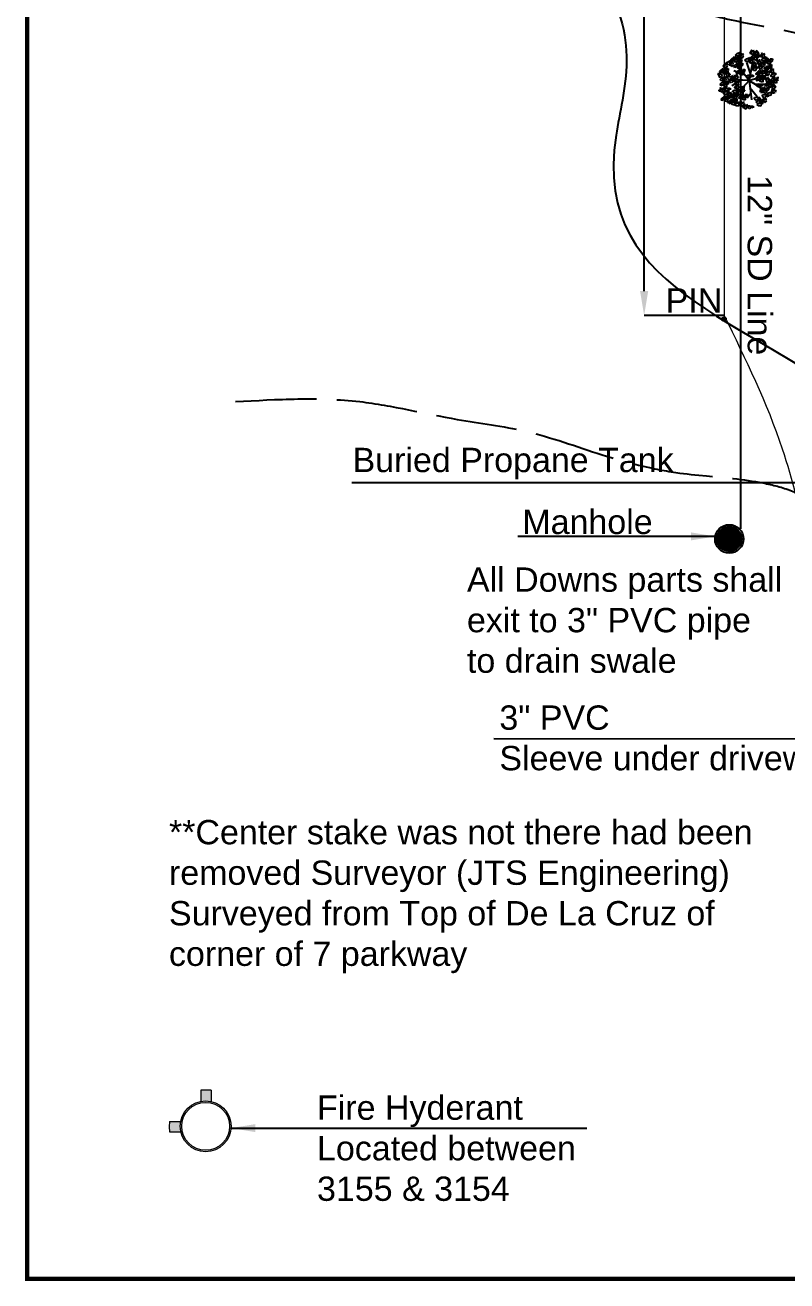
# Model space of a CAD drawing. Header units: inches. Extents: x 24644 to 29599, y 4928 to 7841.
# Drawn here: x 24644 to 25774, y 4928 to 6790 of the extents above; entities that cross this region are included whole.
import ezdxf

# ---------------------------------------------------------------- set-up
doc = ezdxf.new("R2010")
doc.units = ezdxf.units.IN
doc.header["$LTSCALE"] = 10
doc.header["$MEASUREMENT"] = 0
doc.linetypes.add('ACAD_ISO02W100', pattern=[15, 12, -3])
doc.layers.get('Defpoints').update_dxf_attribs({"linetype": 'ACAD_ISO02W100'})
doc.layers.add('Boundary', color=12, linetype='Continuous', lineweight=0)
for name, color, linetype in [('Existing contour', 30, 'Continuous'), ('manhole', 5, 'Continuous'), ('New contour', 80, 'Continuous'), ('pins', 7, 'Continuous'), ('SD LINE', 4, 'Continuous'), ('TEXT', 7, 'Continuous'), ('Tree', 109, 'Continuous')]:
    doc.layers.add(name, color=color, linetype=linetype)
doc.styles.get("Standard").update_dxf_attribs({"font": 'arial.ttf'})
doc.dimstyles.get("Standard").update_dxf_attribs({"dimtxt": 36, "dimasz": 36, "dimexe": 0.18, "dimexo": 0.0625, "dimgap": 0.09, "dimtad": 0, "dimtih": 1, "dimtoh": 1, "dimdec": 0, "dimzin": 0, "dimdsep": 46, "dimlunit": 3, "dimtxsty": 'Standard', "dimcen": 0.09, "dimadec": 0, "dimazin": 0, "dimtfac": 1, "dimtdec": 0, "dimtofl": 0, "dimtmove": 0, "dimatfit": 3, "dimfxl": 1, "dimtolj": 1, "dimtzin": 0, "dimarcsym": 0})

# ---------------------------------------------------------------- blocks, each defined once
blk = doc.blocks.new('Tree')
at = {"color": 116, "true_color": 0x136734}
for p, q in [((-36.2, 17.9), (-33.7, 20)), ((-33.7, 20), (-29.3, 22.3)), ((-30.5, 19.4), (-31.1, 16)), ((-27.8, 20.3), (-30.5, 19.4)), ((-28, 20.2), (-29.6, 19.5)), ((-29.6, 19.5), (-28.2, 17.5)), ((-29.3, 22.3), (-27.8, 20.3)), ((-27.6, 19.9), (-28, 20.2)), ((-27.8, 18.7), (-27.6, 19.9)), ((-26.4, 18.7), (-27.8, 18.7)), ((-24.8, 19.7), (-26.4, 18.7)), ((-25.3, 17.3), (-24.2, 19.2)), ((-24.2, 19.2), (-24.8, 19.7)), ((-15, 21.8), (-15, 20.5)), ((-12.7, 21.3), (-15, 21.8)), ((-15, 20.5), (-12.9, 20.1)), ((-12.2, 24.9), (-13.8, 24.2)), ((-13.8, 24.2), (-12.5, 22.2)), ((-13.6, 14.3), (-8.6, 18.9)), ((-12.9, 20.1), (-12, 19.8)), ((-11.3, 21.5), (-12.7, 21.3)), ((-12.5, 22.2), (-11.3, 21.5)), ((-11.8, 24.7), (-12.2, 24.9)), ((-12, 23.5), (-11.8, 24.7)), ((-10.7, 23.5), (-12, 23.5)), ((-12, 19.8), (-10.9, 18.6)), ((-9.1, 24.4), (-10.7, 23.5)), ((-10.4, 18.6), (-9.5, 19.8)), ((-9.5, 22), (-8.4, 23.9)), ((-8.4, 21.3), (-9.5, 22)), ((-9.5, 19.8), (-8.4, 21.3)), ((-8.4, 23.9), (-9.1, 24.4)), ((-7.8, 23.2), (-8.7, 22.4)), ((-8.7, 22.4), (-7.6, 20.6)), ((-8.6, 18.9), (-5.9, 16.9)), ((-6.6, 21.3), (-7.8, 23.2)), ((-7.6, 20.6), (-7.1, 19.8)), ((-7.1, 19.8), (-7.2, 18.1)), ((-5.4, 20.5), (-6.6, 21.3)), ((-5.3, 24.1), (-5.7, 21.8)), ((-5.7, 21.8), (-5.4, 20.5)), ((-3.7, 23.5), (-5.3, 24.1)), ((-4.5, 22.3), (-3.5, 23)), ((-3.6, 21.4), (-4.5, 22.3)), ((-3.8, 19.5), (-1.6, 20.1)), ((-3.5, 18.2), (-3.8, 19.5)), ((-3.5, 23), (-3.7, 23.5)), ((-1.8, 20.9), (-3.6, 21.4)), ((-1.6, 20.1), (-1.8, 20.9)), ((3.5, 20.2), (1.9, 19.5)), ((1.9, 19.5), (3.3, 17.5)), ((4, 19.9), (3.5, 20.2)), ((3.7, 18.7), (4, 19.9)), ((5.1, 18.7), (3.7, 18.7)), ((6.7, 19.7), (5.1, 18.7)), ((6.2, 17.3), (7.4, 19.2)), ((7.4, 19.2), (6.7, 19.7)), ((-54.4, 2.1), (-54.4, 0.8)), ((-52.1, 1.6), (-54.4, 2.1)), ((-54.4, 0.8), (-52.3, 0.4)), ((-51.7, 5.2), (-53.2, 4.5)), ((-53.2, 4.5), (-51.9, 2.5)), ((-52.3, 0.4), (-51.4, 0.1)), ((-50.8, 1.8), (-52.1, 1.6)), ((-51.9, 2.5), (-50.8, 1.8)), ((-51.2, 5), (-51.7, 5.2)), ((-51.4, 3.8), (-51.2, 5)), ((-50.1, 3.8), (-51.4, 3.8)), ((-51.4, 0.1), (-50.3, -1.1)), ((-50.4, 5.3), (-47.9, 7.4)), ((-49.1, 3.8), (-50.4, 5.3)), ((-48.5, 4.7), (-50.1, 3.8)), ((-49.8, -1.1), (-48.9, 0.1)), ((-45.3, 3.4), (-49.1, 3.8)), ((-48.9, 2.3), (-47.8, 4.2)), ((-47.8, 1.6), (-48.9, 2.3)), ((-48.9, 0.1), (-47.8, 1.6)), ((-47.8, 4.2), (-48.5, 4.7)), ((-47.9, 7.4), (-43.5, 9.7)), ((-45.7, 4.4), (-45.7, 3.2)), ((-43.4, 3.9), (-45.7, 4.4)), ((-45.7, 3.2), (-43.7, 2.7)), ((-44.7, 6.8), (-45.3, 3.4)), ((-42, 7.7), (-44.7, 6.8)), ((-43, 7.6), (-44.6, 6.8)), ((-44.6, 6.8), (-43.2, 4.9)), ((-43.7, 2.7), (-42.8, 2.5)), ((-43.5, 9.7), (-42, 7.7)), ((-42.1, 4.2), (-43.4, 3.9)), ((-43.2, 4.9), (-42.1, 4.2)), ((-42.5, 7.3), (-43, 7.6)), ((-42.8, 6.1), (-42.5, 7.3)), ((-41.4, 6.1), (-42.8, 6.1)), ((-42.8, 2.5), (-41.6, 1.3)), ((-42.7, 11.1), (-37.8, 15.7)), ((-42.1, 8.4), (-42.7, 11.1)), ((-40.7, 9.7), (-42.1, 8.4)), ((-41.6, 1.3), (-41.2, 1.3)), ((-39.8, 7.1), (-41.4, 6.1)), ((-41.2, 1.3), (-40.3, 2.5)), ((-38.9, 9.9), (-40.7, 9.7)), ((-40.3, 4.7), (-39.1, 6.6)), ((-39.1, 3.9), (-40.3, 4.7)), ((-40.3, 2.5), (-39.1, 3.9)), ((-39.1, 6.6), (-39.8, 7.1)), ((-35, 13.8), (-39.1, 12.6)), ((-39.1, 12.6), (-37.1, 9.9)), ((-37.3, 7.7), (-38.9, 9.9)), ((-38, 1.7), (-33, 6.3)), ((-37.3, -1), (-38, 1.7)), ((-37.8, 15.7), (-35, 13.8)), ((-33.9, 6.7), (-37.3, 7.7)), ((-36, 0.2), (-37.3, -1)), ((-37.1, 9.9), (-35.7, 11.4)), ((-34.9, 16.4), (-36.2, 17.9)), ((-34.2, 0.4), (-36, 0.2)), ((-35.7, 11.4), (-32.5, 12.6)), ((-31.1, 16), (-34.9, 16.4)), ((-30.3, 4.3), (-34.4, 3.1)), ((-34.4, 3.1), (-32.3, 0.4)), ((-32.6, -1.7), (-34.2, 0.4)), ((-16.1, -19.7), (-34.1, 3.5)), ((-33.7, 7.2), (-33.9, 6.7)), ((-30.5, 12.1), (-33.7, 10.1)), ((-33.7, 10.1), (-33.7, 7.2)), ((-32.5, 12.6), (-33.5, 15.2)), ((-33.5, 15.2), (-30.3, 15.2)), ((-32.3, 12.2), (-33.1, 11.3)), ((-33.1, 11.3), (-32, 9.5)), ((-33, 6.3), (-30.3, 4.3)), ((-31, 10.2), (-32.3, 12.2)), ((-32.3, 0.4), (-31, 1.9)), ((-32, 9.5), (-31.6, 8.7)), ((-31.6, 8.7), (-31.6, 7.1)), ((-31.6, 7.1), (-31.3, 6.7)), ((-31.3, 6.7), (-29.8, 7)), ((-29.9, 9.4), (-31, 10.2)), ((-31, 1.9), (-27.8, 3.1)), ((-30.7, 17), (-30.7, 15.8)), ((-28.5, 16.5), (-30.7, 17)), ((-30.7, 15.8), (-28.7, 15.3)), ((-30.3, 15.2), (-30.5, 12.1)), ((-29.7, 13.1), (-30.2, 10.8)), ((-30.2, 10.8), (-29.9, 9.4)), ((-29.8, 7), (-28, 7.2)), ((-28.1, 12.5), (-29.7, 13.1)), ((-29, 11.3), (-28, 12)), ((-28, 10.3), (-29, 11.3)), ((-25.8, 2.6), (-28.9, 0.7)), ((-28.9, 0.7), (-28.9, -2.2)), ((-28.7, 15.3), (-27.8, 15.1)), ((-27.8, 3.1), (-28.7, 5.8)), ((-28.7, 5.8), (-25.6, 5.8)), ((-27.1, 16.8), (-28.5, 16.5)), ((-28.2, 17.5), (-27.1, 16.8)), ((-28.2, 8.5), (-26.1, 9.1)), ((-28, 7.2), (-28.2, 8.5)), ((-28.2, -4.1), (-27, 4.2)), ((-28, 12), (-28.1, 12.5)), ((-26.2, 9.9), (-28, 10.3)), ((-27.8, 15.1), (-26.7, 13.9)), ((-26.7, 13.9), (-26.2, 13.9)), ((-26.2, 13.9), (-25.3, 15.1)), ((-26.1, 9.1), (-26.2, 9.9)), ((-25.6, 5.8), (-25.8, 2.6)), ((-24.2, 16.5), (-25.3, 17.3)), ((-25.3, 15.1), (-24.2, 16.5)), ((-22.1, 10), (-19.5, 12.1)), ((-20.8, 8.5), (-22.1, 10)), ((-16.9, 8.2), (-20.8, 8.5)), ((-13.9, -9.5), (-19.6, 6.8)), ((-19.5, 12.1), (-15.1, 14.4)), ((-16.3, 11.5), (-16.9, 8.2)), ((-16.5, 8.4), (-16.5, 7.1)), ((-14.3, 7.9), (-16.5, 8.4)), ((-16.5, 7.1), (-14.5, 6.7)), ((-13.6, 12.4), (-16.3, 11.5)), ((-16.1, -19.7), (-9.9, 8.9)), ((-13.8, 11.5), (-15.4, 10.8)), ((-15.4, 10.8), (-14.1, 8.8)), ((-15.1, 14.4), (-13.6, 12.4)), ((-14.5, 6.7), (-13.6, 6.4)), ((-12.9, 8.1), (-14.3, 7.9)), ((-14.1, 8.8), (-12.9, 8.1)), ((-13.4, 11.3), (-13.8, 11.5)), ((-12.9, 11.6), (-13.6, 14.3)), ((-13.6, 10.1), (-13.4, 11.3)), ((-12.2, 10.1), (-13.6, 10.1)), ((-13.6, 6.4), (-12.5, 5.2)), ((-11.5, 12.8), (-12.9, 11.6)), ((-12.5, 5.2), (-12, 5.2)), ((-10.7, 11), (-12.2, 10.1)), ((-12, 5.2), (-11.1, 6.4)), ((-11.9, -0.4), (-4.8, 4)), ((-11, 6.7), (-11.8, 5.8)), ((-11.8, 5.8), (-10.7, 4)), ((-9.7, 13), (-11.5, 12.8)), ((-11.1, 8.6), (-10, 10.5)), ((-10, 7.9), (-11.1, 8.6)), ((-11.1, 6.4), (-10, 7.9)), ((-9.7, 4.7), (-11, 6.7)), ((-10.9, 18.6), (-10.4, 18.6)), ((-10, 10.5), (-10.7, 11)), ((-10.7, 4), (-10.3, 3.2)), ((-10.3, 3.2), (-10.3, 1.5)), ((-10.3, 1.5), (-10, 1.2)), ((-5.9, 16.9), (-10, 15.7)), ((-10, 15.7), (-7.9, 13)), ((-10, 1.2), (-8.5, 1.4)), ((-8.1, 10.9), (-9.7, 13)), ((-8.6, 3.9), (-9.7, 4.7)), ((-8.5, 7.6), (-8.9, 5.2)), ((-8.9, 5.2), (-8.6, 3.9)), ((-6.8, 7), (-8.5, 7.6)), ((-8.5, 1.4), (-6.7, 1.7)), ((-8.5, -1.3), (-4.1, 1)), ((-4.7, 9.9), (-8.1, 10.9)), ((-7.9, 13), (-6.6, 14.5)), ((-7.7, 5.8), (-6.7, 6.5)), ((-6.7, 4.8), (-7.7, 5.8)), ((-7.2, 18.1), (-6.9, 17.8)), ((-7, 3), (-4.8, 3.6)), ((-6.7, 1.7), (-7, 3)), ((-6.9, 17.8), (-5.4, 18)), ((-6.7, 6.5), (-6.8, 7)), ((-4.9, 4.4), (-6.7, 4.8)), ((-6.6, 14.5), (-3.4, 15.7)), ((-5.4, 18), (-3.5, 18.2)), ((-4.8, 3.6), (-4.9, 4.4)), ((-4.5, 10.4), (-4.7, 9.9)), ((-3.9, 9.8), (-4.7, 9)), ((-4.7, 9), (-3.6, 7.2)), ((-1.3, 15.2), (-4.5, 13.3)), ((-4.5, 13.3), (-4.5, 10.4)), ((-3.4, 15.7), (-4.3, 18.4)), ((-4.3, 18.4), (-1.1, 18.4)), ((-4.1, 1), (-2.5, -1)), ((-2.6, 7.9), (-3.9, 9.8)), ((-3.6, 7.2), (-3.2, 6.4)), ((-3.2, 6.4), (-3.2, 4.7)), ((-3.2, 4.7), (-2.9, 4.4)), ((-2.9, 4.4), (-1.4, 4.6)), ((-1.5, 7.1), (-2.6, 7.9)), ((-1.5, 2.7), (-2.4, 1.9)), ((-2.4, 1.9), (-1.3, 0.1)), ((-1.4, 10.7), (-1.8, 8.4)), ((-1.8, 8.4), (-1.5, 7.1)), ((-0.3, 0.8), (-1.5, 2.7)), ((0.3, 10.1), (-1.4, 10.7)), ((-1.4, 4.6), (0.4, 4.8)), ((-1.1, 18.4), (-1.3, 15.2)), ((-1.3, 0.1), (-0.8, -0.7)), ((-0.6, 8.9), (0.4, 9.6)), ((0.4, 8), (-0.6, 8.9)), ((0.9, 0), (-0.3, 0.8)), ((0.1, 6.1), (2.3, 6.7)), ((0.4, 4.8), (0.1, 6.1)), ((0.4, 9.6), (0.3, 10.1)), ((2.2, 7.5), (0.4, 8)), ((1, 3.6), (0.6, 1.3)), ((0.6, 1.3), (0.9, 0)), ((0.8, 17), (0.8, 15.8)), ((3.1, 16.5), (0.8, 17)), ((0.8, 15.8), (2.8, 15.3)), ((1.6, 6.7), (0.8, 5.8)), ((0.8, 5.8), (1.9, 4)), ((2.6, 3), (1, 3.6)), ((2.9, 4.7), (1.6, 6.7)), ((1.8, 1.8), (2.8, 2.5)), ((2.7, 0.9), (1.8, 1.8)), ((1.9, 4), (2.3, 3.2)), ((2.3, 6.7), (2.2, 7.5)), ((2.3, 3.2), (2.3, 1.5)), ((2.3, 1.5), (2.6, 1.2)), ((2.4, 10.8), (4.9, 12.9)), ((3.7, 9.3), (2.4, 10.8)), ((2.8, 2.5), (2.6, 3)), ((2.6, 1.2), (4.1, 1.4)), ((4.5, 0.4), (2.7, 0.9)), ((2.8, 15.3), (3.7, 15.1)), ((4, 3.9), (2.9, 4.7)), ((4.4, 16.8), (3.1, 16.5)), ((3.3, 17.5), (4.4, 16.8)), ((3.7, 15.1), (4.9, 13.9)), ((7.5, 8.9), (3.7, 9.3)), ((4.2, 7.6), (3.7, 5.2)), ((3.7, 5.2), (4, 3.9)), ((4.1, 1.4), (5.9, 1.7)), ((5.8, 7), (4.2, 7.6)), ((4.7, -0.4), (4.5, 0.4)), ((4.9, 12.9), (9.3, 15.2)), ((4.9, 13.9), (5.3, 13.9)), ((4.9, 5.8), (5.9, 6.5)), ((5.9, 4.8), (4.9, 5.8)), ((5.3, 13.9), (6.2, 15.1)), ((5.6, 3), (7.8, 3.6)), ((5.9, 1.7), (5.6, 3)), ((5.9, 6.5), (5.8, 7)), ((7.7, 4.4), (5.9, 4.8)), ((6.1, 8), (11.1, 12.6)), ((6.8, 5.3), (6.1, 8)), ((7.4, 16.5), (6.2, 17.3)), ((6.2, 15.1), (7.4, 16.5)), ((7.2, 0.4), (6.3, -0.5)), ((8.2, 6.5), (6.8, 5.3)), ((8.4, -1.6), (7.2, 0.4)), ((8.1, 12.3), (7.5, 8.9)), ((7.8, 3.6), (7.7, 4.4)), ((10.9, 13.2), (8.1, 12.3)), ((10, 6.7), (8.2, 6.5)), ((9.3, 15.2), (10.9, 13.2)), ((9.7, 1.3), (9.3, -1.1)), ((11.3, 0.7), (9.7, 1.3)), ((13.8, 10.6), (9.8, 9.4)), ((9.8, 9.4), (11.8, 6.7)), ((11.6, 4.6), (10, 6.7)), ((10.4, -0.5), (11.5, 0.2)), ((11.1, 12.6), (13.8, 10.6)), ((11.5, 0.2), (11.3, 0.7)), ((15, 3.6), (11.6, 4.6)), ((11.8, 6.7), (13.2, 8.2)), ((11.8, 0.5), (11.8, -0.7)), ((14.1, 0), (11.8, 0.5)), ((14.5, 3.6), (13, 2.9)), ((13, 2.9), (14.3, 1)), ((13.2, 8.2), (16.3, 9.4)), ((15.5, 0.2), (14.1, 0)), ((14.3, 1), (15.5, 0.2)), ((15, 3.4), (14.5, 3.6)), ((14.8, 2.2), (15, 3.4)), ((16.1, 2.2), (14.8, 2.2)), ((15.2, 4.1), (15, 3.6)), ((18.4, 8.9), (15.2, 7)), ((15.2, 7), (15.2, 4.1)), ((16.3, 9.4), (15.4, 12.1)), ((15.4, 12.1), (18.6, 12.1)), ((17.7, 3.1), (16.1, 2.2)), ((17.3, 0.7), (18.4, 2.7)), ((18.4, 0), (17.3, 0.7)), ((18.4, 2.7), (17.7, 3.1)), ((18.6, 12.1), (18.4, 8.9)), ((-61.4, -9.1), (-62.3, -10)), ((-62.3, -10), (-61.2, -11.8)), ((-60.2, -11.1), (-61.4, -9.1)), ((-61.2, -11.8), (-60.7, -12.6)), ((-60.7, -12.6), (-60.8, -14.2)), ((-60.8, -14.2), (-60.5, -14.5)), ((-60.5, -14.5), (-59, -14.3)), ((-59, -11.8), (-60.2, -11.1)), ((-59.3, -6.2), (-54.3, -1.6)), ((-58.6, -8.9), (-59.3, -6.2)), ((-58.9, -8.2), (-59.3, -10.5)), ((-59.3, -10.5), (-59, -11.8)), ((-59.1, -18.3), (-56.5, -16.2)), ((-57.8, -19.8), (-59.1, -18.3)), ((-59, -14.3), (-57.1, -14.1)), ((-57.3, -8.8), (-58.9, -8.2)), ((-57.3, -7.7), (-58.6, -8.9)), ((-58.1, -10), (-57.1, -9.3)), ((-57.2, -11), (-58.1, -10)), ((-57.4, -12.8), (-55.2, -12.2)), ((-57.1, -14.1), (-57.4, -12.8)), ((-55.4, -7.4), (-57.3, -7.7)), ((-57.1, -9.3), (-57.3, -8.8)), ((-55.4, -11.4), (-57.2, -11)), ((-56.5, -16.2), (-52.1, -14)), ((-51.6, -3.6), (-55.7, -4.8)), ((-55.7, -4.8), (-53.6, -7.4)), ((-53.9, -9.6), (-55.4, -7.4)), ((-55.2, -12.2), (-55.4, -11.4)), ((-53.2, -16.1), (-54.8, -16.8)), ((-54.8, -16.8), (-53.5, -18.7)), ((-54.3, -1.6), (-51.6, -3.6)), ((-53.4, -16.8), (-54, -20.2)), ((-50.5, -10.6), (-53.9, -9.6)), ((-53.6, -7.4), (-52.3, -6)), ((-50.6, -16), (-53.4, -16.8)), ((-52.8, -16.3), (-53.2, -16.1)), ((-53, -17.5), (-52.8, -16.3)), ((-51.6, -17.5), (-53, -17.5)), ((-52.3, -6), (-49.1, -4.8)), ((-52.1, -14), (-50.6, -16)), ((-50.1, -16.6), (-51.6, -17.5)), ((-50.4, -8.3), (-51.2, -9.2)), ((-51.2, -9.2), (-50.1, -11)), ((-50.2, -10.1), (-50.5, -10.6)), ((-50.5, -19), (-49.4, -17)), ((-49.1, -10.3), (-50.4, -8.3)), ((-50.3, -1.1), (-49.8, -1.1)), ((-47.1, -5.3), (-50.2, -7.2)), ((-50.2, -7.2), (-50.2, -10.1)), ((-50.1, -11), (-49.7, -11.8)), ((-49.4, -17), (-50.1, -16.6)), ((-49.1, -4.8), (-50, -2.1)), ((-50, -2.1), (-46.8, -2.1)), ((-49.7, -11.8), (-49.7, -13.4)), ((-49.7, -13.4), (-49.4, -13.8)), ((-49.4, -13.8), (-47.9, -13.5)), ((-48, -11.1), (-49.1, -10.3)), ((-47.9, -7.4), (-48.3, -9.7)), ((-48.3, -9.7), (-48, -11.1)), ((-48.3, -14.3), (-45, -14)), ((-48, -16.3), (-48.3, -14.3)), ((-45.1, -18.7), (-48, -16.3)), ((-46.2, -8), (-47.9, -7.4)), ((-47.9, -13.5), (-46.1, -13.3)), ((-46.8, -2.1), (-47.1, -5.3)), ((-47.1, -9.2), (-46.1, -8.5)), ((-46.1, -10.2), (-47.1, -9.2)), ((-46.4, -12), (-44.2, -11.4)), ((-46.1, -13.3), (-46.4, -12)), ((-46.1, -8.5), (-46.2, -8)), ((-44.3, -10.6), (-46.1, -10.2)), ((-16.1, -19.7), (-45.5, -18.6)), ((-42.7, -16.3), (-45.1, -18.7)), ((-45, -14), (-40.1, -14.6)), ((-44.2, -11.4), (-44.3, -10.6)), ((-39.9, -17.1), (-42.7, -16.3)), ((-35.9, -19), (-41.5, -12.7)), ((-40.1, -14.6), (-39.9, -17.1)), ((-22.6, -11.4), (-38.7, -5.4)), ((-37.8, -12.3), (-38.6, -13.1)), ((-38.6, -13.1), (-37.5, -14.9)), ((-36.5, -14.2), (-37.8, -12.3)), ((-37.5, -14.9), (-37.1, -15.7)), ((-37.1, -15.7), (-37.1, -17.4)), ((-37.1, -17.4), (-36.8, -17.7)), ((-36.8, -17.7), (-35.3, -17.5)), ((-35.4, -15), (-36.5, -14.2)), ((-35.3, -11.3), (-35.7, -13.7)), ((-35.7, -13.7), (-35.4, -15)), ((-33.6, -12), (-35.3, -11.3)), ((-35.3, -17.5), (-33.5, -17.3)), ((-34.9, -7.8), (-29.9, -3.2)), ((-34.2, -10.5), (-34.9, -7.8)), ((-34.5, -13.1), (-33.5, -12.4)), ((-33.5, -14.1), (-34.5, -13.1)), ((-32.8, -9.3), (-34.2, -10.5)), ((-33.8, -15.9), (-31.6, -15.4)), ((-33.5, -17.3), (-33.8, -15.9)), ((-33.5, -12.4), (-33.6, -12)), ((-31.7, -14.5), (-33.5, -14.1)), ((-31, -9), (-32.8, -9.3)), ((-29.2, -2.7), (-32.6, -1.7)), ((-31.6, -15.4), (-31.7, -14.5)), ((-27.2, -5.1), (-31.2, -6.4)), ((-31.2, -6.4), (-29.2, -9)), ((-29.4, -11.2), (-31, -9)), ((-29.9, -3.2), (-27.2, -5.1)), ((-26, -12.2), (-29.4, -11.2)), ((-28.9, -2.2), (-29.2, -2.7)), ((-29.2, -9), (-27.8, -7.6)), ((-27.8, -7.6), (-24.7, -6.4)), ((-25.8, -11.7), (-26, -12.2)), ((-22.6, -6.8), (-25.8, -8.8)), ((-25.8, -8.8), (-25.8, -11.7)), ((-24.7, -6.4), (-25.6, -3.7)), ((-25.6, -3.7), (-22.4, -3.7)), ((-22.4, -3.7), (-22.6, -6.8)), ((-18.3, -12), (-15, -11.6)), ((-18.1, -13.9), (-18.3, -12)), ((-15.1, -16.4), (-18.1, -13.9)), ((-16.1, -19.7), (11.8, -10.8)), ((-12.8, -13.9), (-15.1, -16.4)), ((-15, -11.6), (-10.1, -12.2)), ((-10, -14.7), (-12.8, -13.9)), ((-11, -3.4), (-8.5, -1.3)), ((-9.7, -4.9), (-11, -3.4)), ((-10.1, -12.2), (-10, -14.7)), ((-5.9, -5.2), (-9.7, -4.9)), ((-6.1, -16.5), (5.1, -3.5)), ((-5.3, -1.9), (-5.9, -5.2)), ((-5.7, -9.4), (-0.7, -4.8)), ((-5, -12.1), (-5.7, -9.4)), ((-2.5, -1), (-5.3, -1.9)), ((-3.7, -10.8), (-5, -12.1)), ((-4.9, -18.1), (0.1, -13.4)), ((-4.2, -20.7), (-4.9, -18.1)), ((-1.8, -10.6), (-3.7, -10.8)), ((2, -6.7), (-2.1, -7.9)), ((-2.1, -7.9), (0, -10.6)), ((-0.3, -12.8), (-1.8, -10.6)), ((2.8, -15.4), (-1.3, -16.6)), ((-1.3, -16.6), (0.8, -19.3)), ((-0.8, -0.7), (-0.9, -2.4)), ((-0.9, -2.4), (-0.5, -2.7)), ((-0.7, -4.8), (2, -6.7)), ((-0.5, -2.7), (1, -2.5)), ((3.1, -13.8), (-0.3, -12.8)), ((0, -10.6), (1.3, -9.1)), ((0.1, -13.4), (2.8, -15.4)), ((0.8, -19.3), (2.1, -17.8)), ((1, -2.5), (2.8, -2.3)), ((1.3, -9.1), (4.5, -7.9)), ((2.1, -17.8), (5.3, -16.6)), ((2.5, -1), (4.7, -0.4)), ((2.8, -2.3), (2.5, -1)), ((2.7, -13.7), (10.1, -17.7)), ((3.4, -13.3), (3.1, -13.8)), ((6.5, -8.4), (3.4, -10.4)), ((3.4, -10.4), (3.4, -13.3)), ((4.5, -7.9), (3.6, -5.3)), ((3.6, -5.3), (6.8, -5.3)), ((7.3, -17.1), (4.2, -19)), ((5.3, -16.6), (4.4, -13.9)), ((4.4, -13.9), (7.6, -13.9)), ((6.3, -0.5), (7.4, -2.3)), ((6.8, -5.3), (6.5, -8.4)), ((7.6, -13.9), (7.3, -17.1)), ((7.4, -2.3), (7.9, -3.1)), ((7.9, -3.1), (7.8, -4.8)), ((7.8, -4.8), (8.1, -5.1)), ((7.9, -9), (7.9, -10.2)), ((10.2, -9.5), (7.9, -9)), ((7.9, -10.2), (9.9, -10.7)), ((8.7, -16.2), (7.9, -17.1)), ((7.9, -17.1), (9, -18.8)), ((8.1, -5.1), (9.6, -4.9)), ((9.5, -2.4), (8.4, -1.6)), ((10, -18.1), (8.7, -16.2)), ((10.6, -5.8), (9, -6.6)), ((9, -6.6), (10.4, -8.5)), ((9.3, -1.1), (9.5, -2.4)), ((9.6, -4.9), (11.5, -4.6)), ((9.9, -10.7), (10.8, -10.9)), ((11.1, -18.9), (10, -18.1)), ((11.5, -9.2), (10.2, -9.5)), ((11.4, -1.5), (10.4, -0.5)), ((10.4, -8.5), (11.5, -9.2)), ((11.1, -6.1), (10.6, -5.8)), ((10.8, -7.3), (11.1, -6.1)), ((12.2, -7.3), (10.8, -7.3)), ((10.8, -10.9), (12, -12.1)), ((11.2, -15.3), (10.8, -17.6)), ((10.8, -17.6), (11.1, -18.9)), ((11.2, -3.3), (13.3, -2.7)), ((11.5, -4.6), (11.2, -3.3)), ((12.9, -15.9), (11.2, -15.3)), ((13.2, -1.9), (11.4, -1.5)), ((11.8, -0.7), (13.9, -1.2)), ((12, -12.1), (12.4, -12.1)), ((12, -17.1), (13, -16.4)), ((13, -18), (12, -17.1)), ((13.8, -6.3), (12.2, -7.3)), ((12.4, -12.1), (13.3, -10.9)), ((13, -16.4), (12.9, -15.9)), ((14.8, -18.5), (13, -18)), ((13.3, -2.7), (13.2, -1.9)), ((13.3, -8.7), (14.5, -6.8)), ((14.5, -9.5), (13.3, -8.7)), ((13.3, -10.9), (14.5, -9.5)), ((14.5, -6.8), (13.8, -6.3)), ((13.9, -1.2), (14.8, -1.5)), ((14.2, -5.8), (14.2, -7)), ((16.5, -6.3), (14.2, -5.8)), ((14.2, -7), (16.2, -7.5)), ((14.8, -1.5), (15.9, -2.7)), ((14.9, -19.3), (14.8, -18.5)), ((16.9, -2.7), (15.3, -3.4)), ((15.3, -3.4), (16.7, -5.3)), ((15.6, -19.6), (20.6, -15)), ((15.8, -12.8), (18.3, -10.7)), ((17.1, -14.3), (15.8, -12.8)), ((15.9, -2.7), (16.4, -2.7)), ((16.2, -7.5), (17.1, -7.8)), ((16.4, -2.7), (17.3, -1.5)), ((17.8, -6.1), (16.5, -6.3)), ((16.7, -5.3), (17.8, -6.1)), ((17.4, -2.9), (16.9, -2.7)), ((17.1, -4.1), (17.4, -2.9)), ((18.5, -4.1), (17.1, -4.1)), ((17.1, -7.8), (18.3, -9)), ((20.9, -14.7), (17.1, -14.3)), ((17.3, -1.5), (18.4, 0)), ((18.3, -10.7), (22.7, -8.5)), ((18.3, -9), (18.7, -9)), ((20.1, -3.2), (18.5, -4.1)), ((18.7, -9), (19.6, -7.8)), ((23.3, -17), (19.2, -18.2)), ((19.2, -18.2), (21.2, -20.8)), ((19.6, -5.6), (20.8, -3.6)), ((20.8, -6.3), (19.6, -5.6)), ((19.6, -7.8), (20.8, -6.3)), ((20.8, -3.6), (20.1, -3.2)), ((20.6, -15), (23.3, -17)), ((21.5, -11.3), (20.9, -14.7)), ((24.3, -10.5), (21.5, -11.3)), ((22.6, -19.4), (25.8, -18.2)), ((22.7, -8.5), (24.3, -10.5)), ((25.8, -18.2), (24.9, -15.5)), ((24.9, -15.5), (28, -15.5)), ((-60.7, -34.2), (-60.7, -35.4)), ((-58.4, -34.7), (-60.7, -34.2)), ((-60.7, -35.4), (-58.6, -35.9)), ((-58, -31.1), (-59.6, -31.8)), ((-59.6, -31.8), (-58.2, -33.7)), ((-58.6, -35.9), (-57.7, -36.1)), ((-58.5, -25.1), (-53.5, -20.5)), ((-57.8, -27.8), (-58.5, -25.1)), ((-57.1, -34.4), (-58.4, -34.7)), ((-58.2, -33.7), (-57.1, -34.4)), ((-57.5, -31.3), (-58, -31.1)), ((-54, -20.2), (-57.8, -19.8)), ((-56.5, -26.6), (-57.8, -27.8)), ((-57.7, -32.5), (-57.5, -31.3)), ((-56.4, -32.5), (-57.7, -32.5)), ((-57.7, -36.1), (-56.6, -37.4)), ((-54.7, -26.4), (-56.5, -26.6)), ((-54.8, -31.5), (-56.4, -32.5)), ((-56.2, -37.4), (-55.3, -36.1)), ((-56, -19.2), (-56, -20.4)), ((-53.7, -19.7), (-56, -19.2)), ((-56, -20.4), (-53.9, -20.9)), ((-55.3, -34), (-54.1, -32)), ((-54.1, -34.7), (-55.3, -34)), ((-55.3, -36.1), (-54.1, -34.7)), ((-50.8, -22.5), (-54.9, -23.7)), ((-54.9, -23.7), (-52.8, -26.4)), ((-54.1, -32), (-54.8, -31.5)), ((-53.1, -28.5), (-54.7, -26.4)), ((-54.4, -38.8), (-51.8, -36.7)), ((-53.9, -20.9), (-53, -21.2)), ((-52.3, -19.5), (-53.7, -19.7)), ((-53.5, -18.7), (-52.3, -19.5)), ((-53.5, -20.5), (-50.8, -22.5)), ((-49.7, -29.5), (-53.1, -28.5)), ((-53, -21.2), (-51.9, -22.4)), ((-52.8, -26.4), (-51.5, -24.9)), ((-52.2, -30.9), (-48.9, -30.6)), ((-52, -32.8), (-52.2, -30.9)), ((-49, -35.3), (-52, -32.8)), ((-51.9, -22.4), (-51.4, -22.4)), ((-51.8, -36.7), (-47.4, -34.5)), ((-51.5, -24.9), (-48.3, -23.7)), ((-51.4, -22.4), (-50.5, -21.2)), ((-49.4, -19.7), (-50.5, -19)), ((-50.5, -21.2), (-49.4, -19.7)), ((-49.4, -29), (-49.7, -29.5)), ((-46.3, -24.2), (-49.4, -26.1)), ((-49.4, -26.1), (-49.4, -29)), ((-48.3, -23.7), (-49.2, -21)), ((-49.2, -21), (-46, -21)), ((-46.6, -32.8), (-49, -35.3)), ((-48.9, -30.6), (-44, -31.1)), ((-45.9, -36.5), (-48.7, -37.3)), ((-47.4, -34.5), (-45.9, -36.5)), ((-43.9, -33.6), (-46.6, -32.8)), ((-46, -21), (-46.3, -24.2)), ((-45.1, -19), (-41.8, -18.7)), ((-44.9, -21), (-45.1, -19)), ((-41.9, -23.5), (-44.9, -21)), ((-44, -31.1), (-43.9, -33.6)), ((-39.6, -21), (-41.9, -23.5)), ((-41.8, -18.7), (-36.9, -19.3)), ((-26.7, -19.3), (-41.6, -27.8)), ((-36.8, -21.8), (-39.6, -21)), ((-39.6, -34.8), (-36.3, -34.5)), ((-39.4, -36.8), (-39.6, -34.8)), ((-36.4, -39.2), (-39.4, -36.8)), ((-29.4, -34.4), (-37.9, -34.7)), ((-37.8, -24), (-37.8, -25.2)), ((-35.6, -24.4), (-37.8, -24)), ((-37.8, -25.2), (-35.8, -25.7)), ((-37.8, -29.5), (-37.8, -30.7)), ((-35.6, -30), (-37.8, -29.5)), ((-37.8, -30.7), (-35.8, -31.2)), ((-36.9, -19.3), (-36.8, -21.8)), ((-35.1, -20.8), (-36.7, -21.5)), ((-36.7, -21.5), (-35.3, -23.5)), ((-35.1, -26.3), (-36.7, -27.1)), ((-36.7, -27.1), (-35.3, -29)), ((-34, -36.7), (-36.4, -39.2)), ((-36.3, -34.5), (-31.4, -35.1)), ((-16.1, -19.7), (-35.9, -41.5)), ((-35.8, -25.7), (-34.9, -25.9)), ((-35.8, -31.2), (-34.9, -31.4)), ((-34.2, -24.2), (-35.6, -24.4)), ((-34.2, -29.7), (-35.6, -30)), ((-35.3, -23.5), (-34.2, -24.2)), ((-35.3, -29), (-34.2, -29.7)), ((-34.7, -21), (-35.1, -20.8)), ((-34.7, -26.6), (-35.1, -26.3)), ((-34.9, -22.3), (-34.7, -21)), ((-33.5, -22.3), (-34.9, -22.3)), ((-34.9, -25.9), (-33.7, -27.1)), ((-34.9, -27.8), (-34.7, -26.6)), ((-33.5, -27.8), (-34.9, -27.8)), ((-34.9, -31.4), (-33.7, -32.6)), ((-31.3, -37.6), (-34, -36.7)), ((-33.9, -32.5), (-31.3, -30.4)), ((-32.6, -34), (-33.9, -32.5)), ((-33.7, -27.1), (-33.3, -27.1)), ((-33.7, -32.6), (-33.3, -32.6)), ((-31.9, -21.3), (-33.5, -22.3)), ((-31.9, -26.8), (-33.5, -27.8)), ((-33.3, -27.1), (-32.4, -25.9)), ((-33.3, -32.6), (-32.4, -31.4)), ((-28.7, -34.4), (-32.6, -34)), ((-32.4, -23.7), (-31.3, -21.8)), ((-31.3, -24.4), (-32.4, -23.7)), ((-32.4, -25.9), (-31.3, -24.4)), ((-32.4, -29.2), (-31.3, -27.3)), ((-31.3, -30), (-32.4, -29.2)), ((-32.4, -31.4), (-31.3, -30)), ((-31.3, -21.8), (-31.9, -21.3)), ((-31.3, -27.3), (-31.9, -26.8)), ((-31.4, -35.1), (-31.3, -37.6)), ((-31.3, -30.4), (-26.9, -28.2)), ((-28.3, -32), (-29.2, -32.8)), ((-29.2, -32.8), (-28.1, -34.6)), ((-28.2, -31), (-28.7, -34.4)), ((-27.1, -33.9), (-28.3, -32)), ((-25.4, -30.2), (-28.2, -31)), ((-28.1, -34.6), (-27.6, -35.4)), ((-27.6, -35.4), (-27.7, -37.1)), ((-27.7, -37.1), (-27.3, -37.4)), ((-27.3, -37.4), (-25.8, -37.2)), ((-25.9, -34.7), (-27.1, -33.9)), ((-26.9, -28.2), (-25.4, -30.2)), ((-23.2, -27.6), (-26.4, -44.5)), ((-25.8, -31.1), (-26.2, -33.4)), ((-26.2, -33.4), (-25.9, -34.7)), ((-24.2, -31.7), (-25.8, -31.1)), ((-25.8, -37.2), (-24, -37)), ((-25, -32.8), (-24, -32.2)), ((-24.1, -33.8), (-25, -32.8)), ((-24.3, -35.6), (-22.1, -35.1)), ((-24, -37), (-24.3, -35.6)), ((-24, -32.2), (-24.2, -31.7)), ((-22.3, -34.2), (-24.1, -33.8)), ((-22.1, -35.1), (-22.3, -34.2)), ((-16.1, -19.7), (-12.2, -48.8)), ((-16.1, -19.7), (8.7, -35.4)), ((-14.7, -30.2), (-3.8, -43.5)), ((-7.2, -25.4), (10, -25.5)), ((-4.9, -25.4), (-1.6, -25)), ((-4.7, -27.3), (-4.9, -25.4)), ((-1.7, -29.8), (-4.7, -27.3)), ((-2.9, -19.5), (-4.2, -20.7)), ((-1.1, -19.3), (-2.9, -19.5)), ((0.6, -27.3), (-1.7, -29.8)), ((-1.6, -25), (3.3, -25.6)), ((0.5, -21.5), (-1.1, -19.3)), ((3.9, -22.4), (0.5, -21.5)), ((3.4, -28.1), (0.6, -27.3)), ((0.6, -34.6), (5.6, -30)), ((0.6, -30.3), (2.3, -38.6)), ((1.3, -37.3), (0.6, -34.6)), ((2.6, -36.1), (1.3, -37.3)), ((4.5, -35.8), (2.6, -36.1)), ((3.3, -25.6), (3.4, -28.1)), ((4.2, -21.9), (3.9, -22.4)), ((4.2, -19), (4.2, -21.9)), ((8.3, -31.9), (4.2, -33.2)), ((4.2, -33.2), (6.3, -35.8)), ((6, -38), (4.5, -35.8)), ((5.6, -30), (8.3, -31.9)), ((6.3, -35.8), (7.6, -34.4)), ((7.6, -34.4), (10.8, -33.2)), ((7.7, -25.9), (12.7, -21.3)), ((8.4, -28.6), (7.7, -25.9)), ((9.7, -27.4), (8.4, -28.6)), ((9, -18.8), (9.4, -19.7)), ((9.4, -19.7), (9.4, -21.3)), ((9.4, -21.3), (9.7, -21.6)), ((9.7, -21.6), (11.2, -21.4)), ((11.6, -27.2), (9.7, -27.4)), ((12.8, -33.6), (9.7, -35.6)), ((9.7, -35.6), (9.7, -38.5)), ((10.8, -33.2), (9.9, -30.5)), ((9.9, -30.5), (13.1, -30.5)), ((11.2, -21.4), (13, -21.2)), ((15.4, -23.3), (11.3, -24.5)), ((11.3, -24.5), (13.4, -27.2)), ((13.1, -29.3), (11.6, -27.2)), ((12.7, -19.9), (14.9, -19.3)), ((13, -21.2), (12.7, -19.9)), ((12.7, -21.3), (15.4, -23.3)), ((13.1, -30.5), (12.8, -33.6)), ((16.5, -30.3), (13.1, -29.3)), ((13.4, -27.2), (14.7, -25.7)), ((13.6, -38.3), (18, -36)), ((14.7, -25.7), (17.9, -24.5)), ((16.3, -22.3), (15.6, -19.6)), ((17.6, -21.1), (16.3, -22.3)), ((17.4, -26.4), (16.5, -27.3)), ((16.5, -27.3), (17.6, -29.1)), ((16.8, -29.8), (16.5, -30.3)), ((19.9, -25), (16.8, -26.9)), ((16.8, -26.9), (16.8, -29.8)), ((17.9, -24.5), (17, -21.8)), ((17, -21.8), (20.2, -21.8)), ((18.2, -32.8), (17.3, -33.6)), ((17.3, -33.6), (18.4, -35.4)), ((18.7, -28.4), (17.4, -26.4)), ((19.4, -20.8), (17.6, -21.1)), ((17.6, -29.1), (18.1, -29.9)), ((18.1, -29.9), (18, -31.6)), ((18, -31.6), (18.4, -31.9)), ((18, -36), (19.5, -38)), ((19.4, -34.7), (18.2, -32.8)), ((18.4, -31.9), (19.9, -31.7)), ((18.4, -35.4), (18.9, -36.2)), ((19.8, -29.2), (18.7, -28.4)), ((18.9, -36.2), (18.8, -37.9)), ((21, -23), (19.4, -20.8)), ((20.6, -35.5), (19.4, -34.7)), ((19.9, -25.5), (19.5, -27.9)), ((19.5, -27.9), (19.8, -29.2)), ((20.2, -21.8), (19.9, -25)), ((21.6, -26.1), (19.9, -25.5)), ((19.9, -31.7), (21.7, -31.4)), ((20.7, -31.8), (20.3, -34.2)), ((20.3, -34.2), (20.6, -35.5)), ((20.7, -27.3), (21.7, -26.6)), ((21.6, -28.3), (20.7, -27.3)), ((22.3, -32.4), (20.7, -31.8)), ((24.4, -24), (21, -23)), ((21.2, -20.8), (22.6, -19.4)), ((21.4, -30.1), (23.6, -29.5)), ((21.7, -31.4), (21.4, -30.1)), ((21.5, -33.6), (22.5, -32.9)), ((22.4, -34.6), (21.5, -33.6)), ((21.7, -26.6), (21.6, -26.1)), ((23.5, -28.7), (21.6, -28.3)), ((22.2, -36.4), (24.4, -35.9)), ((22.5, -37.7), (22.2, -36.4)), ((22.5, -32.9), (22.3, -32.4)), ((24.2, -35), (22.4, -34.6)), ((23.6, -29.5), (23.5, -28.7)), ((24.4, -35.9), (24.2, -35)), ((24.6, -23.5), (24.4, -24)), ((27.8, -18.7), (24.6, -20.6)), ((24.6, -20.6), (24.6, -23.5)), ((-56.9, -47.2), (-51.9, -42.6)), ((-56.2, -49.9), (-56.9, -47.2)), ((-56.6, -37.4), (-56.2, -37.4)), ((-54.9, -48.7), (-56.2, -49.9)), ((-53.1, -48.4), (-54.9, -48.7)), ((-53.1, -40.3), (-54.4, -38.8)), ((-49.2, -44.5), (-53.3, -45.8)), ((-53.3, -45.8), (-51.3, -48.4)), ((-49.2, -40.7), (-53.1, -40.3)), ((-51.5, -50.6), (-53.1, -48.4)), ((-51.9, -42.6), (-49.2, -44.5)), ((-48.1, -51.6), (-51.5, -50.6)), ((-51.3, -48.4), (-49.9, -47)), ((-49.9, -47), (-46.7, -45.8)), ((-48.7, -37.3), (-49.2, -40.7)), ((-48.9, -40.5), (-48.9, -41.7)), ((-46.6, -41), (-48.9, -40.5)), ((-48.9, -41.7), (-46.8, -42.2)), ((-47.9, -51.1), (-48.1, -51.6)), ((-44.7, -46.2), (-47.9, -48.2)), ((-47.9, -48.2), (-47.9, -51.1)), ((-46.1, -37.4), (-47.7, -38.1)), ((-47.7, -38.1), (-46.4, -40)), ((-46.7, -45.8), (-47.6, -43.1)), ((-47.6, -43.1), (-44.5, -43.1)), ((-46.8, -42.2), (-45.9, -42.5)), ((-46.7, -51.9), (-41.7, -47.3)), ((-46, -54.6), (-46.7, -51.9)), ((-45.2, -40.8), (-46.6, -41)), ((-46.4, -40), (-45.2, -40.8)), ((-45.7, -37.6), (-46.1, -37.4)), ((-44.6, -53.4), (-46, -54.6)), ((-45.9, -38.8), (-45.7, -37.6)), ((-44.6, -38.8), (-45.9, -38.8)), ((-45.9, -42.5), (-44.8, -43.7)), ((-44.8, -43.7), (-44.3, -43.7)), ((-44.5, -43.1), (-44.7, -46.2)), ((-43, -37.8), (-44.6, -38.8)), ((-42.8, -53.2), (-44.6, -53.4)), ((-44.3, -43.7), (-43.4, -42.5)), ((-43.5, -43.3), (-38.5, -38.7)), ((-42.8, -45.9), (-43.5, -43.3)), ((-43.4, -40.3), (-42.3, -38.3)), ((-42.3, -41), (-43.4, -40.3)), ((-43.4, -42.5), (-42.3, -41)), ((-39, -49.3), (-43.1, -50.5)), ((-43.1, -50.5), (-41, -53.2)), ((-42.3, -38.3), (-43, -37.8)), ((-41.5, -44.7), (-42.8, -45.9)), ((-41.2, -55.3), (-42.8, -53.2)), ((-41.7, -47.3), (-39, -49.3)), ((-39.7, -44.5), (-41.5, -44.7)), ((-37.8, -56.3), (-41.2, -55.3)), ((-41, -53.2), (-39.7, -51.7)), ((-35.8, -40.6), (-39.9, -41.8)), ((-39.9, -41.8), (-37.9, -44.5)), ((-38.1, -46.7), (-39.7, -44.5)), ((-39.7, -51.7), (-36.5, -50.5)), ((-38.5, -38.7), (-35.8, -40.6)), ((-34.7, -47.6), (-38.1, -46.7)), ((-37.9, -44.5), (-36.5, -43)), ((-37.6, -55.8), (-37.8, -56.3)), ((-34.4, -51), (-37.6, -52.9)), ((-37.6, -52.9), (-37.6, -55.8)), ((-36.5, -50.5), (-37.4, -47.8)), ((-37.4, -47.8), (-34.2, -47.8)), ((-37, -56.2), (-34.5, -54.1)), ((-36.5, -43), (-33.3, -41.8)), ((-34.5, -47.2), (-34.7, -47.6)), ((-31.3, -42.3), (-34.5, -44.2)), ((-34.5, -44.2), (-34.5, -47.2)), ((-34.5, -54.1), (-30.1, -51.8)), ((-34.2, -47.8), (-34.4, -51)), ((-33.3, -41.8), (-34.2, -39.1)), ((-34.2, -39.1), (-31.1, -39.1)), ((-31.3, -54.7), (-31.9, -58.1)), ((-31.1, -39.1), (-31.3, -42.3)), ((-28.6, -53.8), (-31.3, -54.7)), ((-30.9, -44.9), (-25.9, -40.2)), ((-30.2, -47.5), (-30.9, -44.9)), ((-28.9, -46.3), (-30.2, -47.5)), ((-30.1, -51.8), (-28.6, -53.8)), ((-29.9, -54.7), (-29.9, -55.9)), ((-27.7, -55.2), (-29.9, -54.7)), ((-27.1, -46.1), (-28.9, -46.3)), ((-27.2, -51.5), (-28.8, -52.3)), ((-28.8, -52.3), (-27.5, -54.2)), ((-26.3, -54.9), (-27.7, -55.2)), ((-27.5, -54.2), (-26.3, -54.9)), ((-23.2, -42.2), (-27.3, -43.4)), ((-27.3, -43.4), (-25.3, -46.1)), ((-26.8, -51.8), (-27.2, -51.5)), ((-25.5, -48.3), (-27.1, -46.1)), ((-27, -53), (-26.8, -51.8)), ((-25.6, -53), (-27, -53)), ((-25.9, -40.2), (-23.2, -42.2)), ((-24.1, -52), (-25.6, -53)), ((-22.1, -49.2), (-25.5, -48.3)), ((-25.3, -46.1), (-23.9, -44.6)), ((-24.5, -54.5), (-23.4, -52.5)), ((-23.4, -55.2), (-24.5, -54.5)), ((-24.5, -56.6), (-23.4, -55.2)), ((-23.4, -52.5), (-24.1, -52)), ((-22.5, -55.5), (-24.1, -56.2)), ((-23.9, -44.6), (-20.7, -43.4)), ((-22, -55.7), (-22.5, -55.5)), ((-22.3, -56.9), (-22, -55.7)), ((-21.9, -48.7), (-22.1, -49.2)), ((-18.7, -43.9), (-21.9, -45.8)), ((-21.9, -45.8), (-21.9, -48.7)), ((-20.7, -43.4), (-21.6, -40.7)), ((-21.6, -40.7), (-18.5, -40.7)), ((-13.5, -39.3), (-18.7, -46)), ((-18.5, -40.7), (-18.7, -43.9)), ((-8.1, -45.1), (-4.8, -44.7)), ((-7.8, -47), (-8.1, -45.1)), ((-4.9, -49.5), (-7.8, -47)), ((-5.5, -52.2), (-2.9, -50.1)), ((-4.2, -53.7), (-5.5, -52.2)), ((-2.5, -47), (-4.9, -49.5)), ((-4.8, -44.7), (0.1, -45.3)), ((-0.4, -54.1), (-4.2, -53.7)), ((-3.9, -56.2), (-1.4, -54.1)), ((-2.9, -50.1), (1.5, -47.9)), ((0.3, -47.8), (-2.5, -47)), ((-1.4, -54.1), (3, -51.8)), ((0.2, -50.7), (-0.4, -54.1)), ((0.1, -45.3), (0.3, -47.8)), ((3, -49.9), (0.2, -50.7)), ((1.8, -54.7), (1.2, -58.1)), ((1.5, -47.9), (3, -49.9)), ((4.5, -53.8), (1.8, -54.7)), ((3, -51.8), (4.5, -53.8)), ((3.2, -49.2), (3.2, -50.4)), ((5.4, -49.7), (3.2, -49.2)), ((3.2, -50.4), (5.2, -50.9)), ((3.7, -41.1), (7, -40.8)), ((4, -43.1), (3.7, -41.1)), ((7, -45.5), (4, -43.1)), ((5.9, -46), (4.3, -46.8)), ((4.3, -46.8), (5.7, -48.7)), ((5.2, -50.9), (6.1, -51.1)), ((6.8, -49.4), (5.4, -49.7)), ((5.7, -48.7), (6.8, -49.4)), ((6.3, -46.3), (5.9, -46)), ((9.4, -39), (6, -38)), ((6.1, -47.5), (6.3, -46.3)), ((7.5, -47.5), (6.1, -47.5)), ((6.1, -51.1), (7.2, -52.3)), ((7, -40.8), (11.9, -41.4)), ((9.3, -43.1), (7, -45.5)), ((7.2, -52.3), (7.7, -52.3)), ((9.1, -46.5), (7.5, -47.5)), ((7.7, -52.3), (8.6, -51.1)), ((8.6, -48.9), (9.7, -47)), ((9.7, -49.7), (8.6, -48.9)), ((8.6, -51.1), (9.7, -49.7)), ((9.7, -47), (9.1, -46.5)), ((12.1, -43.9), (9.3, -43.1)), ((9.7, -38.5), (9.4, -39)), ((11, -40.4), (13.6, -38.3)), ((12.4, -41.9), (11, -40.4)), ((11.9, -41.4), (12.1, -43.9)), ((16.2, -42.3), (12.4, -41.9)), ((16.8, -38.9), (16.2, -42.3)), ((19.5, -38), (16.8, -38.9)), ((18.8, -37.9), (19.2, -38.2)), ((19.2, -38.2), (20.7, -38)), ((20.7, -38), (22.5, -37.7)), ((-35.7, -57.7), (-37, -56.2)), ((-31.9, -58.1), (-35.7, -57.7)), ((-29.9, -55.9), (-27.9, -56.4)), ((-27.9, -56.4), (-27, -56.6)), ((-27, -56.6), (-25.9, -57.9)), ((-25.9, -57.9), (-25.4, -57.9)), ((-25.4, -57.9), (-24.5, -56.6)), ((-25.2, -58.6), (-25.2, -59.9)), ((-23, -59.1), (-25.2, -58.6)), ((-25.2, -59.9), (-23.2, -60.3)), ((-24.1, -56.2), (-22.7, -58.2)), ((-23.2, -60.3), (-22.3, -60.6)), ((-21.6, -58.9), (-23, -59.1)), ((-22.7, -58.2), (-21.6, -58.9)), ((-20.9, -56.9), (-22.3, -56.9)), ((-22.3, -60.6), (-21.1, -61.8)), ((-21.1, -61.8), (-20.7, -61.8)), ((-19.3, -56), (-20.9, -56.9)), ((-20.7, -61.8), (-19.8, -60.6)), ((-19.8, -58.4), (-18.6, -56.5)), ((-18.6, -59.1), (-19.8, -58.4)), ((-19.8, -60.6), (-18.6, -59.1)), ((-18.6, -56.5), (-19.3, -56)), ((-18.3, -57.7), (-15, -57.4)), ((-18.1, -59.6), (-18.3, -57.7)), ((-15.1, -62.1), (-18.1, -59.6)), ((-12.8, -59.6), (-15.1, -62.1)), ((-15, -57.4), (-10.1, -57.9)), ((-10, -60.4), (-12.8, -59.6)), ((-10.1, -57.9), (-10, -60.4)), ((-2.6, -57.7), (-3.9, -56.2)), ((1.2, -58.1), (-2.6, -57.7))]:
    blk.add_line(p, q, dxfattribs=at)
blk = doc.blocks.new('*D92')
at = {"layer": 'Defpoints', "color": 0, "transparency": 16777216}
for p in [(25680.4, 7472.6), (25562, 6359.6), (25680.4, 6359.6)]:
    blk.add_point(p, dxfattribs=at)
at = {"layer": 'TEXT', "color": 0, "lineweight": -2, "transparency": 16777216}
for p, q in [((25680.3, 7472.6), (25561.9, 7472.6)), ((25562, 7436.6), (25562, 6936)), ((25562, 6395.6), (25562, 6899.1)), ((25680.3, 6359.6), (25561.9, 6359.6))]:
    blk.add_line(p, q, dxfattribs=at)
at = {"layer": 'TEXT', "color": 0, "transparency": 16777216}
for points in [[(25556, 7436.6), (25568, 7436.6), (25562, 7472.6)], [(25556, 6395.6), (25568, 6395.6), (25562, 6359.6)]]:
    blk.add_solid(points, dxfattribs=at)
at = {"layer": 'TEXT', "color": 0, "transparency": 16777216, "insert": (25562, 6917.5), "char_height": 36, "attachment_point": 5}
blk.add_mtext('\\A1;92\'-9"', dxfattribs=at)
blk = doc.blocks.new('fire hyderant')
h = blk.add_hatch(color=1)
h.dxf.hatch_style = 1
h.paths.add_polyline_path([(-37.7, 0, 1), (37.7, 0, 1)])
h.paths.add_polyline_path([(35.5, 0, -1), (-35.5, 0, -1)], flags=16)
h.paths.add_polyline_path([(8.1, 53.5, 0.031064), (-7.4, 53.6), (-7.4, 37, -0.10396), (8.1, 36.8)])
h.paths.add_polyline_path([(-37, 7.3), (-53.7, 7.3, 0.031064), (-53.8, -8.3), (-36.8, -8.3, -0.055188), (-37.7, 0, -0.048498)])
at = {"color": 240, "true_color": 0xed1f24}
for p, q in [((-53.7, 7.3), (-54, -0.9)), ((-54, -0.9), (-53.8, -8.3))]:
    blk.add_line(p, q, dxfattribs=at)
at = {"layer": 'Boundary', "color": 7}
for p, q in [((-7.4, 53.6), (-7.4, 37)), ((8.1, 53.5), (8.1, 36.8)), ((-53.7, 7.3), (-37, 7.3)), ((-53.8, -8.3), (-36.8, -8.3))]:
    blk.add_line(p, q, dxfattribs=at)
for radius in [37.7, 35.5]:
    blk.add_circle((0, 0), radius, dxfattribs=at)
blk.add_arc((-0.4, -71.3), 125, 86.0879, 93.205, dxfattribs=at)

msp = doc.modelspace()

# ---------------------------------------------------------------- hatches: boundary and pattern name
at = {"layer": 'manhole'}
h = msp.add_hatch(dxfattribs=at)
h.set_pattern_fill('ANSI31', color=256)
h.set_pattern_definition([(45, (-934.9988, -1471.9656), (-0.08838834765, 0.08838834765), [])])
h.paths.add_polyline_path([(25706.4, 6028.1, 1), (25669.9, 6028.1, 1)])
at = {"layer": 'pins'}
h = msp.add_hatch(color=256, dxfattribs=at)
h.dxf.hatch_style = 1
h.paths.add_polyline_path([(25677.5, 6354, 0.414214), (25680.4, 6351.1), (25680.4, 6354), (25683.3, 6354, 1)])
h.paths.add_polyline_path([(25683.3, 6354), (25680.4, 6354), (25680.4, 6351.1, 0.414214)])
h = msp.add_hatch(color=256, dxfattribs=at)
h.dxf.hatch_style = 1
h.paths.add_polyline_path([(25680.1, 6354), (25680.4, 6354), (25680.4, 6353.7, 0.414214), (25680.7, 6354, 1)])
h.paths.add_polyline_path([(25680.4, 6354), (25680.1, 6354, 0.414214), (25680.4, 6353.7)], flags=17)

# ---------------------------------------------------------------- linework, layer by layer
at = {"const_width": 6.12}
msp.add_lwpolyline([(29595.6, 4930.7), (24647.3, 4930.7), (24647.3, 7838.4), (29595.6, 7838.4)], close=True, dxfattribs=at)
at = {"layer": 'Boundary'}
msp.add_line((25680.4, 7472.6), (25680.4, 6359.6), dxfattribs=at)
msp.add_spline([(25680.4, 6359.6), (25766.7, 6161.9), (25802.3, 6019.9), (25830.7, 5863.7), (25852, 5778.5), (25873.4, 5679.2), (25887.8, 5575.9)], degree=3, dxfattribs=at)
at = {"layer": 'Existing contour', "linetype": 'ACAD_ISO02W100'}
for points in [[(25194, 6943.3), (25279.1, 6929.6), (25375.2, 6899.5), (25457.6, 6874.8), (25498.8, 6869.3), (25594.9, 6828.1), (25759.6, 6784.3), (26097.3, 6652.6), (26317, 6452.4), (26476.2, 6394.8), (26791.7, 6290.6), (26956.7, 6238.4), (27118.7, 6183.6), (27242.3, 6131.5), (27497.2, 5908.6)], [(24956.3, 6231.7), (25140.3, 6231.7), (25284.9, 6205.4), (25385.7, 6187.9), (25499.6, 6152.9), (25609.2, 6126.6), (25785.6, 6097.4), (25907.1, 6008.4), (25994.3, 5919.4), (26153.8, 5753.8), (26328.2, 5486.3), (26374.3, 5350.9)]]:
    msp.add_spline(points, degree=3, dxfattribs=at)
at = {"layer": 'manhole'}
for radius in [21.1, 18.2]:
    msp.add_circle((25688.2, 6028.1), radius, dxfattribs=at)
at = {"layer": 'New contour'}
msp.add_spline([(25388.1, 6894.7), (25639.1, 7006.7), (25704.4, 7082.1), (25774.1, 7168.6), (25888.5, 7279.8), (25926.6, 7291.6), (25963.4, 7295.5), (25977.7, 7295.2), (26004, 7294.2), (26046.1, 7288.4), (26087.1, 7279.8), (26111.4, 7269.2), (26136.5, 7245.2), (26167.2, 7195), (26176.4, 7092.1), (26181.5, 6951.3), (26230.2, 6880.7), (26291.8, 6875.2), (26449.7, 6883.4), (26614.4, 6886.2), (26737.8, 6834.1), (26833.9, 6702.5), (26910.7, 6477.7), (26952.6, 6239.8)], degree=3, dxfattribs=at)
msp.add_open_spline([(25492, 6870.5), (25561.1, 6773.1), (25414.6, 6387), (25737.3, 6359.4), (25921.1, 6189.4)], degree=3, knots=[0, 0, 0, 0, 10.176714, 48.507602, 48.507602, 48.507602, 48.507602], dxfattribs=at)
at = {"layer": 'pins'}
for radius in [2.88, 0.331]:
    msp.add_circle((25680.4, 6354), radius, dxfattribs=at)
at = {"layer": 'SD LINE'}
msp.add_line((25704.4, 7468.6), (25704.9, 6042.9), dxfattribs=at)

# ---------------------------------------------------------------- block references
at = {"layer": 'Boundary', "color": 3}
msp.add_blockref('fire hyderant', (24911.9, 5156.9), dxfattribs=at)
at = {"layer": 'Tree'}
msp.add_blockref('Tree', (25733.6, 6727.9), dxfattribs=at)

# ---------------------------------------------------------------- texts
at = {"layer": 'New contour', "color": 0}
msp.add_text('PIN', height=36.06, dxfattribs=at).set_placement((25593.9, 6363.8))
at = {"layer": 'TEXT', "insert": (25751.6, 6567.5), "char_height": 36.063, "attachment_point": 1, "rotation": 270}
msp.add_mtext_dynamic_manual_height_columns('12" SD Line', width=1267.137, gutter_width=1, heights=[0], dxfattribs=at)
at = {"layer": 'TEXT', "attachment_point": 1}
for s, width, insert, char_height in [('Buried Propane Tank', 1267.137, (25129.7, 6163.2), 36.063), ('Manhole', 1267.137, (25381.4, 6071.4), 36.06), ('{\\C7;All Downs parts shall \\Pexit to 3" PVC pipe \\Pto drain swale}', 903.946, (25299.3, 5985.8), 36.063), ('3" PVC \\PSleeve under driveway', 785.534, (25347.4, 5781.1), 36.063), ('{\\C7;**Center stake was not there had been removed Surveyor (JTS Engineering)\\PSurveyed from Top of De La Cruz of corner of 7 parkway}', 903.946, (24857.5, 5611.2), 36.063), ('{\\C7;Fire Hyderant \\PLocated between \\P3155 & 3154}', 903.946, (25077, 5202.6), 36.063)]:
    msp.add_mtext_dynamic_manual_height_columns(s, width=width, gutter_width=1, heights=[0], dxfattribs=dict(at, insert=insert, char_height=char_height))

# ---------------------------------------------------------------- dimensions: what is measured, and where the dimension line sits
at = {"layer": 'TEXT'}
dim = msp.add_linear_dim(base=(25562, 6359.6), p1=(25680.4, 7472.6), p2=(25680.4, 6359.6), angle=90, dimstyle='Standard', dxfattribs=at)
dim.commit()
dim.dimension.update_dxf_attribs({"geometry": '*D92', "text_midpoint": (25562, 6917.5), "dimtype": 160})

# ---------------------------------------------------------------- leaders
for points in [[(25886.8, 6111.2), (25128.7, 6111.2)], [(26229.6, 5731.1), (25339.1, 5731.5)]]:
    msp.add_leader(points, dimstyle='Standard', override={"dimgap": 0.09, "dimtad": 0}, dxfattribs=at)
for points in [[(25667.5, 6031.8), (25374.5, 6031.8)], [(24949.5, 5154.2), (25477, 5154.2)]]:
    msp.add_leader(points, dimstyle='Standard', dxfattribs=at)

doc.saveas('drawing.dxf')
